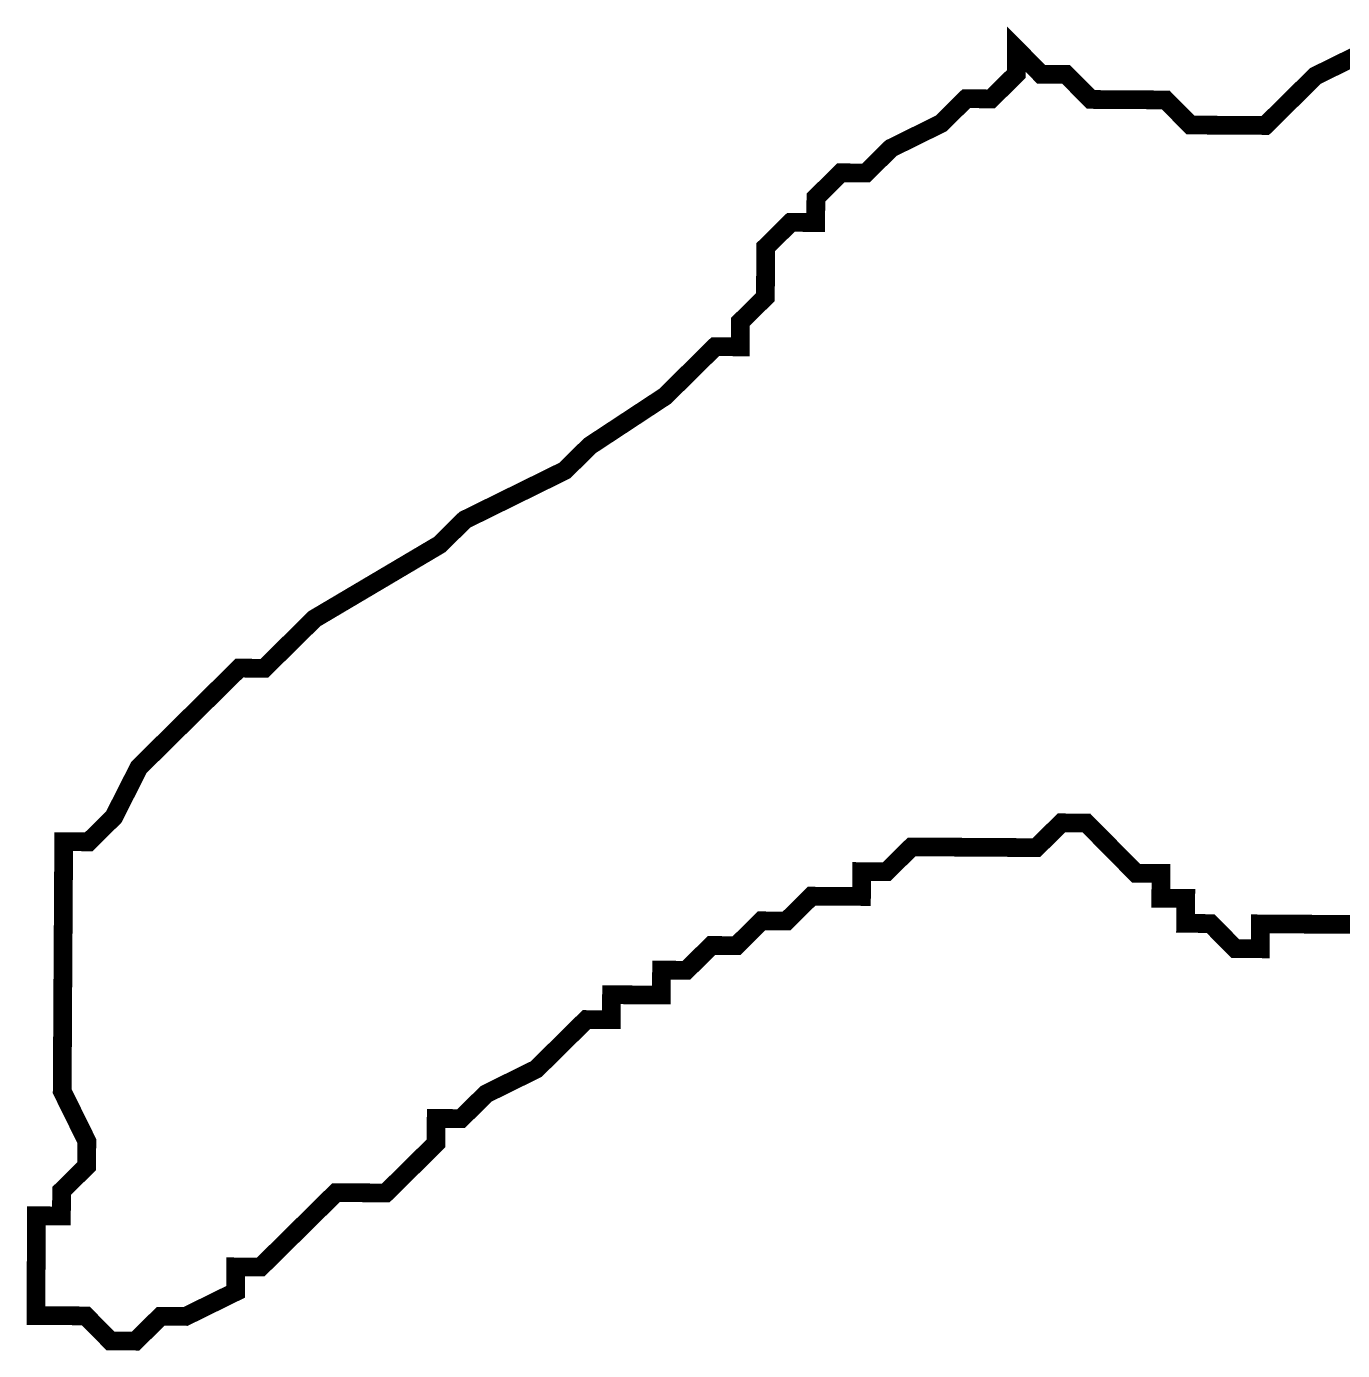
# Model space of a CAD drawing. Header units: metres. Extents: x 290190 to 339802, y 1811045 to 1991312.
# Drawn here: x 322112.9 to 322325.3, y 1856296 to 1856509.6 of the extents above; entities that cross this region are included whole.
import ezdxf

# ---------------------------------------------------------------- set-up
doc = ezdxf.new("R2010")
doc.units = ezdxf.units.M
doc.header["$MEASUREMENT"] = 0
doc.layers.add('HAZARDS LINE', color=1, linetype='Continuous')

msp = doc.modelspace()

# ---------------------------------------------------------------- linework, layer by layer
at = {"layer": 'HAZARDS LINE', "lineweight": 18}
msp.add_lwpolyline([(322328.98, 1856505.56, 3.02, 3.02, 0), (322320.91, 1856501.59, 3.02, 3.02, 0), (322316.86, 1856497.59, 3.02, 3.02, 0), (322312.81, 1856493.59, 3.02, 3.02, 0), (322308.79, 1856493.61, 3.02, 3.02, 0), (322304.76, 1856493.64, 3.02, 3.02, 0), (322300.74, 1856493.66, 3.02, 3.02, 0), (322296.74, 1856497.71, 3.02, 3.02, 0), (322292.71, 1856497.74, 3.02, 3.02, 0), (322288.69, 1856497.76, 3.02, 3.02, 0), (322284.67, 1856497.79, 3.02, 3.02, 0), (322280.67, 1856501.83, 3.02, 3.02, 0), (322276.64, 1856501.86, 3.02, 3.02, 0), (322272.64, 1856505.91, 3.02, 3.02, 0), (322272.62, 1856501.88, 3.02, 3.02, 0), (322268.57, 1856497.88, 3.02, 3.02, 0), (322264.55, 1856497.91, 3.02, 3.02, 0), (322260.5, 1856493.91, 3.02, 3.02, 0), (322252.43, 1856489.93, 3.02, 3.02, 0), (322248.38, 1856485.93, 3.02, 3.02, 0), (322244.35, 1856485.96, 3.02, 3.02, 0), (322240.3, 1856481.96, 3.02, 3.02, 0), (322240.28, 1856477.93, 3.02, 3.02, 0), (322236.26, 1856477.96, 3.02, 3.02, 0), (322232.21, 1856473.96, 3.02, 3.02, 0), (322232.18, 1856469.93, 3.02, 3.02, 0), (322232.16, 1856465.91, 3.02, 3.02, 0), (322228.11, 1856461.91, 3.02, 3.02, 0), (322228.09, 1856457.88, 3.02, 3.02, 0), (322224.06, 1856457.91, 3.02, 3.02, 0), (322220.01, 1856453.91, 3.02, 3.02, 0), (322215.96, 1856449.91, 3.02, 3.02, 0), (322203.84, 1856441.93, 3.02, 3.02, 0), (322199.79, 1856437.93, 3.02, 3.02, 0), (322183.65, 1856429.98, 3.02, 3.02, 0), (322179.6, 1856425.98, 3.02, 3.02, 0), (322159.41, 1856414.03, 3.02, 3.02, 0), (322155.36, 1856410.03, 3.02, 3.02, 0), (322151.31, 1856406.03, 3.02, 3.02, 0), (322147.29, 1856406.06, 3.02, 3.02, 0), (322139.19, 1856398.06, 3.02, 3.02, 0), (322135.14, 1856394.06, 3.02, 3.02, 0), (322131.09, 1856390.06, 3.02, 3.02, 0), (322127.02, 1856382.03, 3.02, 3.02, 0), (322122.97, 1856378.03, 3.02, 3.02, 0), (322118.95, 1856378.06, 3.02, 3.02, 0), (322118.92, 1856374.03, 3.02, 3.02, 0), (322118.87, 1856365.98, 3.02, 3.02, 0), (322118.82, 1856357.93, 3.02, 3.02, 0), (322118.77, 1856349.88, 3.02, 3.02, 0), (322118.75, 1856345.86, 3.02, 3.02, 0), (322118.73, 1856341.83, 3.02, 3.02, 0), (322118.7, 1856337.81, 3.02, 3.02, 0), (322122.68, 1856329.74, 3.02, 3.02, 0), (322122.65, 1856325.71, 3.02, 3.02, 0), (322118.6, 1856321.71, 3.02, 3.02, 0), (322118.58, 1856317.69, 3.02, 3.02, 0), (322114.55, 1856317.71, 3.02, 3.02, 0), (322114.53, 1856313.69, 3.02, 3.02, 0), (322114.5, 1856309.66, 3.02, 3.02, 0), (322114.48, 1856305.64, 3.02, 3.02, 0), (322114.46, 1856301.61, 3.02, 3.02, 0), (322118.48, 1856301.59, 3.02, 3.02, 0), (322122.5, 1856301.56, 3.02, 3.02, 0), (322126.5, 1856297.51, 3.02, 3.02, 0), (322130.53, 1856297.49, 3.02, 3.02, 0), (322134.58, 1856301.49, 3.02, 3.02, 0), (322138.6, 1856301.47, 3.02, 3.02, 0), (322146.67, 1856305.44, 3.02, 3.02, 0), (322146.7, 1856309.47, 3.02, 3.02, 0), (322150.72, 1856309.44, 3.02, 3.02, 0), (322154.77, 1856313.44, 3.02, 3.02, 0), (322158.82, 1856317.44, 3.02, 3.02, 0), (322162.87, 1856321.44, 3.02, 3.02, 0), (322166.89, 1856321.42, 3.02, 3.02, 0), (322170.91, 1856321.39, 3.02, 3.02, 0), (322174.96, 1856325.39, 3.02, 3.02, 0), (322179.01, 1856329.39, 3.02, 3.02, 0), (322179.04, 1856333.42, 3.02, 3.02, 0), (322183.06, 1856333.39, 3.02, 3.02, 0), (322187.11, 1856337.39, 3.02, 3.02, 0), (322195.18, 1856341.37, 3.02, 3.02, 0), (322199.23, 1856345.37, 3.02, 3.02, 0), (322203.28, 1856349.37, 3.02, 3.02, 0), (322207.3, 1856349.34, 3.02, 3.02, 0), (322207.33, 1856353.37, 3.02, 3.02, 0), (322215.37, 1856353.32, 3.02, 3.02, 0), (322215.4, 1856357.34, 3.02, 3.02, 0), (322219.42, 1856357.32, 3.02, 3.02, 0), (322223.47, 1856361.32, 3.02, 3.02, 0), (322227.5, 1856361.29, 3.02, 3.02, 0), (322231.54, 1856365.29, 3.02, 3.02, 0), (322235.57, 1856365.27, 3.02, 3.02, 0), (322239.62, 1856369.27, 3.02, 3.02, 0), (322243.64, 1856369.24, 3.02, 3.02, 0), (322247.66, 1856369.22, 3.02, 3.02, 0), (322247.69, 1856373.24, 3.02, 3.02, 0), (322251.71, 1856373.22, 3.02, 3.02, 0), (322255.76, 1856377.22, 3.02, 3.02, 0), (322259.79, 1856377.2, 3.02, 3.02, 0), (322263.81, 1856377.17, 3.02, 3.02, 0), (322267.83, 1856377.15, 3.02, 3.02, 0), (322271.86, 1856377.12, 3.02, 3.02, 0), (322275.88, 1856377.1, 3.02, 3.02, 0), (322279.93, 1856381.1, 3.02, 3.02, 0), (322283.95, 1856381.07, 3.02, 3.02, 0), (322287.95, 1856377.02, 3.02, 3.02, 0), (322291.95, 1856372.97, 3.02, 3.02, 0), (322295.98, 1856372.95, 3.02, 3.02, 0), (322295.95, 1856368.92, 3.02, 3.02, 0), (322299.98, 1856368.9, 3.02, 3.02, 0), (322299.95, 1856364.88, 3.02, 3.02, 0), (322303.98, 1856364.85, 3.02, 3.02, 0), (322307.97, 1856360.8, 3.02, 3.02, 0), (322312, 1856360.78, 3.02, 3.02, 0), (322312.02, 1856364.8, 3.02, 3.02, 0), (322316.05, 1856364.78, 3.02, 3.02, 0), (322320.07, 1856364.75, 3.02, 3.02, 0), (322324.1, 1856364.73, 3.02, 3.02, 0), (322328.12, 1856364.7, 3.02, 3.02, 0)], format="xyseb", dxfattribs=at)

doc.saveas('drawing.dxf')
